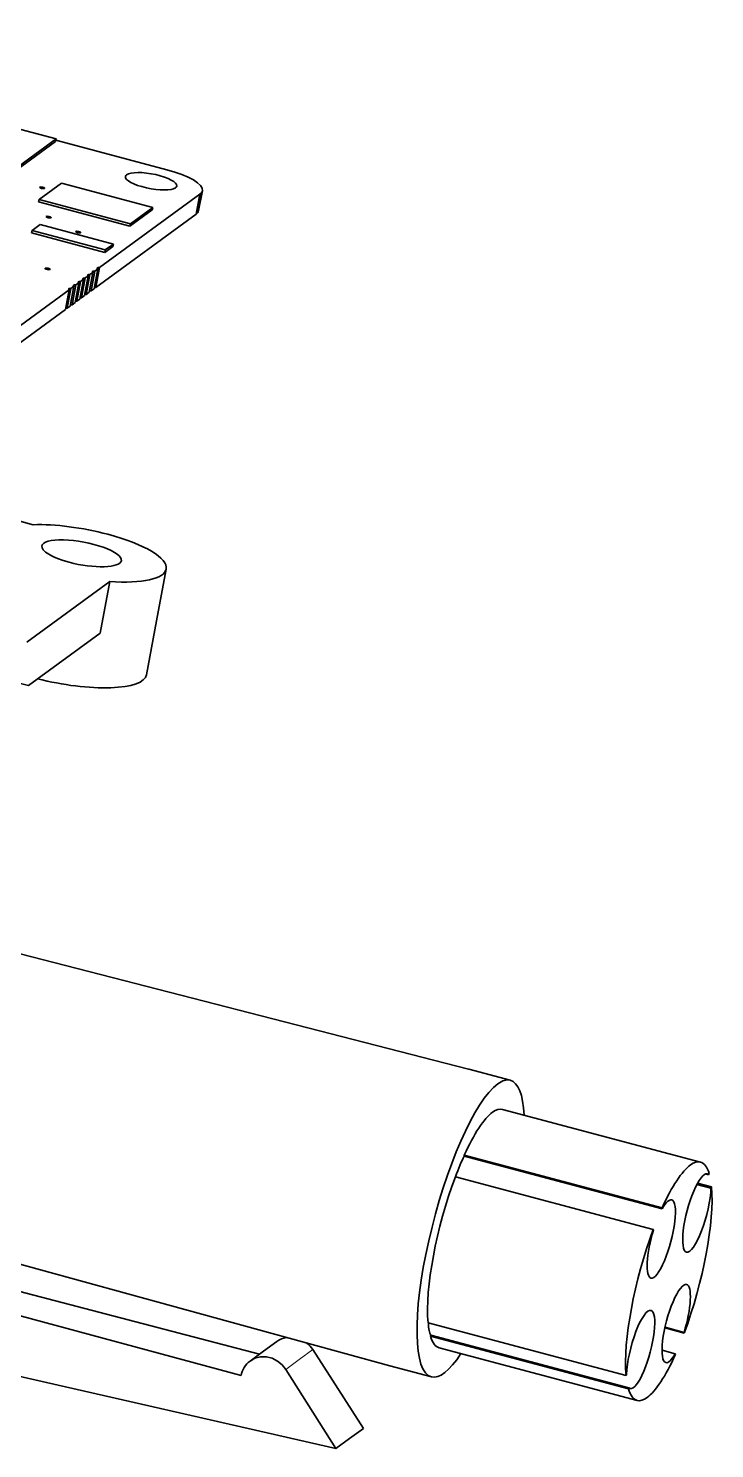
# Model space of a CAD drawing. Extents: x 291 to 1058, y 103 to 772.
# Drawn here: x 901.8 to 928.1, y 715.9 to 770.3 of the extents above; entities that cross this region are included whole.
import ezdxf

# ---------------------------------------------------------------- set-up
doc = ezdxf.new("R2010")
doc.units = 0

msp = doc.modelspace()

# ---------------------------------------------------------------- linework, layer by layer
at = {"color": 7, "lineweight": 35, "ltscale": 0.411829}
msp.add_line((902.899, 766.029), (886.979, 770.261), dxfattribs=at)
at = {"color": 7, "lineweight": 35, "ltscale": 0.226525}
for p, q in [((902.882, 765.935), (895.563, 760.592)), ((895.581, 760.687), (902.899, 766.029))]:
    msp.add_line(p, q, dxfattribs=at)
at = {"color": 7, "lineweight": 35, "ltscale": 0.002398}
for p, q in [((902.899, 766.029), (902.882, 765.935)), ((906.606, 763.406), (906.588, 763.312)), ((905.748, 762.78), (905.73, 762.686)), ((901.981, 762.522), (901.964, 762.428)), ((904.788, 761.776), (904.77, 761.682)), ((905.096, 762.001), (905.079, 761.907))]:
    msp.add_line(p, q, dxfattribs=at)
at = {"color": 7, "lineweight": 35, "ltscale": 0.11009}
msp.add_line((907.146, 764.851), (902.891, 765.982), dxfattribs=at)
at = {"color": 7, "lineweight": 35, "ltscale": 0.026543}
for p, q in [((903.105, 764.337), (902.247, 763.711)), ((906.588, 763.312), (905.73, 762.686)), ((905.748, 762.78), (906.606, 763.406))]:
    msp.add_line(p, q, dxfattribs=at)
at = {"color": 7, "lineweight": 35, "ltscale": 0.090566}
for p, q in [((906.606, 763.406), (903.105, 764.337)), ((902.247, 763.711), (905.748, 762.78))]:
    msp.add_line(p, q, dxfattribs=at)
at = {"color": 7, "lineweight": 35, "ltscale": 0.002397}
msp.add_line((902.247, 763.711), (902.229, 763.617), dxfattribs=at)
at = {"color": 7, "lineweight": 35, "ltscale": 0.000200263}
for p, q in [((902.267, 764.177), (902.271, 764.184)), ((902.516, 763.054), (902.521, 763.06)), ((903.648, 762.481), (903.653, 762.487)), ((902.481, 761.069), (902.485, 761.076))]:
    msp.add_line(p, q, dxfattribs=at)
at = {"color": 7, "lineweight": 35, "ltscale": 0.119117}
msp.add_line((904.564, 761.101), (908.412, 763.91), dxfattribs=at)
at = {"color": 7, "lineweight": 35, "ltscale": 0.019302}
for p, q in [((908.271, 763.151), (908.412, 763.91)), ((904.354, 760.292), (904.496, 761.051)), ((903.694, 759.811), (903.836, 760.57)), ((903.808, 759.893), (903.95, 760.652)), ((903.99, 760.026), (904.132, 760.785)), ((904.24, 760.209), (904.382, 760.968)), ((903.33, 759.545), (903.472, 760.304)), ((903.444, 759.628), (903.586, 760.387))]:
    msp.add_line(p, q, dxfattribs=at)
at = {"color": 7, "lineweight": 35, "ltscale": 0.019304}
for p, q in [((908.317, 763.192), (908.458, 763.951)), ((908.364, 763.282), (908.506, 764.041)), ((904.422, 760.342), (904.564, 761.101)), ((903.512, 759.678), (903.654, 760.437)), ((903.626, 759.761), (903.768, 760.52)), ((903.876, 759.943), (904.018, 760.702)), ((904.058, 760.076), (904.2, 760.835)), ((904.172, 760.159), (904.314, 760.918)), ((903.262, 759.495), (903.404, 760.254))]:
    msp.add_line(p, q, dxfattribs=at)
at = {"color": 7, "lineweight": 35, "ltscale": 0.001528}
msp.add_line((908.412, 763.91), (908.458, 763.951), dxfattribs=at)
at = {"color": 7, "lineweight": 35, "ltscale": 0.090565}
msp.add_line((905.73, 762.686), (902.229, 763.617), dxfattribs=at)
at = {"color": 7, "lineweight": 35, "ltscale": 0.119118}
msp.add_line((904.422, 760.342), (908.271, 763.151), dxfattribs=at)
msp.add_line((904.422, 760.342), (908.271, 763.151), dxfattribs=at)
at = {"color": 7, "lineweight": 35, "ltscale": 0.001527}
msp.add_line((908.271, 763.151), (908.317, 763.192), dxfattribs=at)
msp.add_line((908.271, 763.151), (908.317, 763.192), dxfattribs=at)
at = {"color": 7, "lineweight": 35, "ltscale": 0.009547}
msp.add_line((902.29, 762.747), (901.981, 762.522), dxfattribs=at)
at = {"color": 7, "lineweight": 35, "ltscale": 0.072597}
for p, q in [((905.096, 762.001), (902.29, 762.747)), ((904.77, 761.682), (901.964, 762.428))]:
    msp.add_line(p, q, dxfattribs=at)
at = {"color": 7, "lineweight": 35, "ltscale": 0.072599}
msp.add_line((901.981, 762.522), (904.788, 761.776), dxfattribs=at)
at = {"color": 7, "lineweight": 35, "ltscale": 0.009548}
msp.add_line((905.079, 761.907), (904.77, 761.682), dxfattribs=at)
at = {"color": 7, "lineweight": 35, "ltscale": 0.009546}
msp.add_line((904.788, 761.776), (905.096, 762.001), dxfattribs=at)
at = {"color": 7, "lineweight": 35, "ltscale": 0.003515}
for p, q in [((904.382, 760.968), (904.496, 761.051)), ((903.654, 760.437), (903.768, 760.52)), ((903.836, 760.57), (903.95, 760.652)), ((904.018, 760.702), (904.132, 760.785)), ((904.2, 760.835), (904.314, 760.918)), ((903.472, 760.304), (903.586, 760.387)), ((903.694, 759.811), (903.808, 759.893)), ((903.694, 759.811), (903.808, 759.893)), ((904.058, 760.076), (904.172, 760.159)), ((904.058, 760.076), (904.172, 760.159)), ((904.24, 760.209), (904.354, 760.292)), ((904.24, 760.209), (904.354, 760.292)), ((903.33, 759.545), (903.444, 759.628)), ((903.33, 759.545), (903.444, 759.628)), ((903.512, 759.678), (903.626, 759.761)), ((903.512, 759.678), (903.626, 759.761))]:
    msp.add_line(p, q, dxfattribs=at)
at = {"color": 7, "lineweight": 35, "ltscale": 0.000346253}
for p, q in [((904.476, 761.072), (904.478, 761.085)), ((903.748, 760.54), (903.75, 760.554)), ((903.93, 760.673), (903.932, 760.687)), ((904.294, 760.939), (904.296, 760.952)), ((903.384, 760.274), (903.386, 760.288)), ((903.566, 760.407), (903.568, 760.421))]:
    msp.add_line(p, q, dxfattribs=at)
at = {"color": 7, "lineweight": 35, "ltscale": 0.000277433}
for p, q in [((904.478, 761.085), (904.487, 761.092)), ((903.568, 760.421), (903.577, 760.427)), ((903.932, 760.687), (903.941, 760.693)), ((904.114, 760.82), (904.123, 760.826)), ((903.386, 760.288), (903.395, 760.295))]:
    msp.add_line(p, q, dxfattribs=at)
at = {"color": 7, "lineweight": 35, "ltscale": 0.000749685}
for p, q in [((904.482, 761.062), (904.487, 761.092)), ((903.572, 760.398), (903.577, 760.427)), ((903.754, 760.531), (903.759, 760.56)), ((903.936, 760.664), (903.941, 760.693)), ((904.118, 760.797), (904.123, 760.826)), ((904.3, 760.929), (904.305, 760.959)), ((903.39, 760.265), (903.395, 760.295))]:
    msp.add_line(p, q, dxfattribs=at)
at = {"color": 7, "lineweight": 35, "ltscale": 0.000278334}
for p, q in [((903.75, 760.554), (903.759, 760.56)), ((904.296, 760.952), (904.305, 760.959))]:
    msp.add_line(p, q, dxfattribs=at)
at = {"color": 7, "lineweight": 35, "ltscale": 0.000347753}
msp.add_line((904.112, 760.806), (904.114, 760.82), dxfattribs=at)
at = {"color": 7, "lineweight": 35, "ltscale": 0.11724}
for p, q in [((899.616, 757.489), (903.404, 760.254)), ((899.474, 756.73), (903.262, 759.495)), ((899.474, 756.73), (903.262, 759.495))]:
    msp.add_line(p, q, dxfattribs=at)
at = {"color": 7, "lineweight": 35, "ltscale": 0.003516}
msp.add_line((903.876, 759.943), (903.99, 760.026), dxfattribs=at)
msp.add_line((903.876, 759.943), (903.99, 760.026), dxfattribs=at)
at = {"color": 7, "lineweight": 35}
for p, q in [((879.785, 757.167), (902.027, 751.253)), ((886.983, 738.545), (918.708, 730.4)), ((884.106, 727.721), (915.686, 719.035)), ((910.701, 719.489), (887.587, 725.521)), ((909.987, 718.663), (886.795, 724.943)), ((886.267, 722.115), (913.615, 715.868))]:
    msp.add_line(p, q, dxfattribs=at)
at = {"color": 7, "lineweight": 35, "ltscale": 0.050355}
msp.add_line((906.753, 747.571), (907.122, 749.551), dxfattribs=at)
at = {"color": 7, "lineweight": 35, "ltscale": 0.098366}
msp.add_line((901.777, 746.758), (904.955, 749.078), dxfattribs=at)
at = {"color": 7, "lineweight": 35, "ltscale": 0.050357}
msp.add_line((904.585, 747.098), (904.955, 749.078), dxfattribs=at)
at = {"color": 7, "lineweight": 35, "ltscale": 0.052752}
msp.add_line((906.753, 747.571), (906.365, 745.497), dxfattribs=at)
at = {"color": 7, "lineweight": 35, "ltscale": 0.084981}
msp.add_line((904.585, 747.098), (901.84, 745.094), dxfattribs=at)
at = {"color": 7, "lineweight": 35, "ltscale": 0.015418}
msp.add_line((901.243, 745.249), (901.84, 745.094), dxfattribs=at)
at = {"color": 7, "lineweight": 35, "ltscale": 0.041184}
msp.add_line((918.711, 730.399), (920.303, 729.976), dxfattribs=at)
at = {"color": 7, "lineweight": 35, "ltscale": 0.196224}
for p, q in [((920.006, 728.86), (927.592, 726.843)), ((926.124, 725.085), (918.539, 727.102)), ((926.129, 725.056), (918.544, 727.073)), ((924.74, 718.664), (917.154, 720.68)), ((917.264, 720.217), (924.849, 718.2)), ((917.244, 720.17), (924.83, 718.154))]:
    msp.add_line(p, q, dxfattribs=at)
at = {"color": 7, "lineweight": 35, "ltscale": 0.000729763}
for p, q in [((918.539, 727.102), (918.544, 727.073)), ((926.124, 725.085), (926.129, 725.056)), ((926.97, 720.292), (926.965, 720.32)), ((926.631, 719.468), (926.626, 719.497))]:
    msp.add_line(p, q, dxfattribs=at)
at = {"color": 7, "lineweight": 35, "ltscale": 0.196226}
for p, q in [((918.2, 726.279), (925.785, 724.262)), ((917.578, 719.727), (925.164, 717.71))]:
    msp.add_line(p, q, dxfattribs=at)
at = {"color": 7, "lineweight": 35, "ltscale": 0.003066}
msp.add_line((927.788, 726.385), (927.906, 726.354), dxfattribs=at)
at = {"color": 7, "lineweight": 35, "ltscale": 0.001254}
for p, q in [((927.925, 726.4), (927.906, 726.354)), ((928.015, 725.89), (927.996, 725.843)), ((917.244, 720.17), (917.264, 720.217)), ((924.74, 718.664), (924.759, 718.71))]:
    msp.add_line(p, q, dxfattribs=at)
at = {"color": 7, "lineweight": 35, "ltscale": 0.013965}
msp.add_line((927.456, 725.987), (927.996, 725.843), dxfattribs=at)
at = {"color": 7, "lineweight": 35, "ltscale": 0.013828}
msp.add_line((928.015, 725.89), (927.481, 726.032), dxfattribs=at)
at = {"color": 7, "lineweight": 35, "ltscale": 0.000729499}
msp.add_line((925.785, 724.262), (925.79, 724.233), dxfattribs=at)
at = {"color": 7, "lineweight": 35, "ltscale": 0.019177}
msp.add_line((926.229, 720.489), (926.97, 720.292), dxfattribs=at)
at = {"color": 7, "lineweight": 35, "ltscale": 0.018898}
msp.add_line((926.234, 720.514), (926.965, 720.32), dxfattribs=at)
at = {"color": 7, "lineweight": 35, "ltscale": 0.015859}
for q in [(911.357, 719.969), (910.333, 719.221)]:
    msp.add_line((910.845, 719.595), q, dxfattribs=at)
at = {"color": 7, "lineweight": 13, "ltscale": 0.016068}
msp.add_line((912.219, 719.278), (912.739, 719.657), dxfattribs=at)
at = {"color": 7, "lineweight": 35, "ltscale": 0.089586}
msp.add_line((912.739, 719.657), (914.677, 716.643), dxfattribs=at)
at = {"color": 7, "lineweight": 35, "ltscale": 0.013094}
msp.add_line((926.626, 719.497), (926.12, 719.632), dxfattribs=at)
at = {"color": 7, "lineweight": 13, "ltscale": 0.016067}
msp.add_line((912.219, 719.278), (911.7, 718.899), dxfattribs=at)
at = {"color": 7, "lineweight": 35, "ltscale": 0.089632}
msp.add_line((911.7, 718.899), (913.615, 715.868), dxfattribs=at)
at = {"color": 7, "lineweight": 35, "ltscale": 0.041182}
msp.add_line((915.689, 719.034), (917.281, 718.611), dxfattribs=at)
at = {"color": 7, "lineweight": 35, "ltscale": 0.001253}
msp.add_line((924.83, 718.154), (924.849, 718.2), dxfattribs=at)
at = {"color": 7, "lineweight": 35, "ltscale": 0.01643}
msp.add_line((914.146, 716.255), (914.677, 716.643), dxfattribs=at)
at = {"color": 7, "lineweight": 35, "ltscale": 0.016432}
msp.add_line((914.146, 716.255), (913.615, 715.868), dxfattribs=at)
at = {"color": 7, "lineweight": 35}
msp.add_lwpolyline([(910.333, 719.221), (910.522, 719.325), (910.736, 719.38), (910.96, 719.38), (911.181, 719.325), (911.388, 719.219), (911.561, 719.076), (911.7, 718.899)], dxfattribs=at)
for centre, radius, start, end in [((905.661, 764.566), 0.108, 122.3391, 166.1185), ((907.418, 764.25), 0.108, 302.3391, 346.1185), ((911.874, 719.258), 0.879, 99.7448, 125.9926), ((911.836, 719.077), 1.073, 32.7306, 50.7285), ((910.861, 718.509), 0.887, 126.536, 170.0098)]:
    msp.add_arc(centre, radius, start, end, dxfattribs=at)
for centre, major_axis, ratio, start_param, end_param in [((906.54, 764.408), (1.966, -0.367), 0.282878, 6.283185, 7.593504), ((906.54, 764.408), (0.983, -0.184), 0.282878, 3.141689, 6.022707), ((906.54, 764.408), (0.983, -0.184), 0.282878, 0.000096, 2.881115), ((902.365, 764.159), (0.0983, -0.0184), 0.282878, 3.141689, 6.022707), ((902.365, 764.159), (-0.0983, 0.0184), 0.282878, 3.141689, 6.022707), ((902.365, 764.159), (-0.0983, 0.0184), 0.282878, 2.881115, 3.141689), ((906.54, 764.408), (1.966, -0.367), 0.282878, 6.109973, 6.283185), ((906.398, 763.649), (1.966, -0.367), 0.282878, 6.109973, 6.283185), ((906.398, 763.649), (1.966, -0.367), 0.282878, 6.109973, 6.282781), ((902.614, 763.035), (0.0983, -0.0184), 0.282878, 3.141689, 6.022707), ((902.614, 763.035), (-0.0983, 0.0184), 0.282878, 3.141689, 6.022707), ((902.614, 763.035), (-0.0983, 0.0184), 0.282878, 2.881115, 3.141689), ((903.746, 762.462), (0.0983, -0.0184), 0.282878, 3.141689, 6.022707), ((903.746, 762.462), (-0.0983, 0.0184), 0.282878, 3.141689, 6.022707), ((903.746, 762.462), (-0.0983, 0.0184), 0.282878, 2.881115, 3.141689), ((902.579, 761.051), (0.0983, -0.0184), 0.282878, 3.141689, 6.022707), ((902.579, 761.051), (-0.0983, 0.0184), 0.282878, 3.141689, 6.022707), ((902.579, 761.051), (-0.0983, 0.0184), 0.282878, 2.881115, 3.141689), ((904.441, 760.918), (-0.148, 0.028), 0.282878, 5.177339, 5.924524), ((904.623, 761.051), (-0.148, 0.028), 0.282878, 6.283184, 6.868075), ((904.623, 761.051), (-0.148, 0.028), 0.282878, 6.120891, 6.283184), ((904.623, 761.051), (-0.148, 0.028), 0.282878, 5.177339, 5.924524), ((903.713, 760.387), (-0.148, 0.028), 0.282878, 5.177339, 5.924524), ((903.895, 760.52), (-0.148, 0.028), 0.282878, 6.283184, 6.868075), ((903.895, 760.52), (-0.148, 0.028), 0.282878, 6.120891, 6.283184), ((903.895, 760.52), (-0.148, 0.028), 0.282878, 5.177339, 5.924524), ((904.077, 760.653), (-0.148, 0.028), 0.282878, 6.283184, 6.868075), ((904.077, 760.653), (-0.148, 0.028), 0.282878, 6.120891, 6.283184), ((904.077, 760.653), (-0.148, 0.028), 0.282878, 5.177339, 5.924524), ((904.259, 760.785), (-0.148, 0.028), 0.282878, 6.283184, 6.868075), ((904.259, 760.785), (-0.148, 0.028), 0.282878, 6.120891, 6.283184), ((904.259, 760.785), (-0.148, 0.028), 0.282878, 5.177339, 5.924524), ((904.441, 760.918), (-0.148, 0.028), 0.282878, 6.283184, 6.868075), ((904.441, 760.918), (-0.148, 0.028), 0.282878, 6.120891, 6.283184), ((903.531, 760.254), (-0.148, 0.028), 0.282878, 6.283184, 6.868075), ((903.531, 760.254), (-0.148, 0.028), 0.282878, 6.120891, 6.283184), ((903.531, 760.254), (-0.148, 0.028), 0.282878, 5.177339, 5.924524), ((903.713, 760.387), (-0.148, 0.028), 0.282878, 6.283184, 6.868075), ((903.713, 760.387), (-0.148, 0.028), 0.282878, 6.120891, 6.283184), ((903.936, 759.894), (0.148, -0.028), 0.282878, 2.035747, 2.556617), ((903.936, 759.894), (0.148, -0.028), 0.282878, 2.035747, 2.556617), ((904.118, 760.026), (0.148, -0.028), 0.282878, 2.035747, 2.556617), ((904.118, 760.026), (0.148, -0.028), 0.282878, 2.035747, 2.556617), ((904.3, 760.159), (0.148, -0.028), 0.282878, 2.035747, 2.556617), ((904.3, 760.159), (0.148, -0.028), 0.282878, 2.035747, 2.556617), ((904.482, 760.292), (0.148, -0.028), 0.282878, 2.035747, 2.556617), ((904.482, 760.292), (0.148, -0.028), 0.282878, 2.035747, 2.556617), ((903.39, 759.495), (0.148, -0.028), 0.282878, 2.035747, 2.556617), ((903.39, 759.495), (0.148, -0.028), 0.282878, 2.035747, 2.556617), ((903.572, 759.628), (0.148, -0.028), 0.282878, 2.035747, 2.556617), ((903.572, 759.628), (0.148, -0.028), 0.282878, 2.035747, 2.556617), ((903.754, 759.761), (0.148, -0.028), 0.282878, 2.035747, 2.556617), ((903.754, 759.761), (0.148, -0.028), 0.282878, 2.035747, 2.556617), ((903.878, 750.157), (3.244, -0.606), 0.282878, 1.310318, 2.230016), ((903.878, 750.157), (1.524, -0.284), 0.282878, 0.000096, 3.141689), ((903.878, 750.157), (3.244, -0.606), 0.282878, 0, 1.310318), ((903.878, 750.157), (1.524, -0.284), 0.282878, 3.141689, 4.451911), ((903.878, 750.157), (1.524, -0.284), 0.282878, 4.451911, 6.283282), ((903.878, 750.157), (3.244, -0.606), 0.282878, 5.10301, 6.283186), ((903.121, 746.103), (-3.244, 0.606), 0.282878, 1.334214, 3.141689), ((917.2, 724.717), (-1.511, -5.683), 0.247023, 3.141598, 3.143708), ((918.792, 724.293), (-1.511, -5.683), 0.247023, 3.141598, 3.437831), ((918.792, 724.293), (-1.511, -5.683), 0.247023, 2.504065, 3.141598), ((918.792, 724.293), (-1.511, -5.683), 0.247023, 3.437831, 6.283191), ((918.792, 724.293), (-1.214, -4.566), 0.247023, 3.141592, 3.437831), ((918.792, 724.293), (-1.214, -4.566), 0.247023, 3.437831, 4.117211), ((918.506, 725.913), (-0.398, -1.498), 0.247023, 3.894775, 4.53436), ((926.378, 722.277), (-1.214, -4.566), 0.247023, 3.437831, 4.117211), ((926.378, 722.277), (-1.214, -4.566), 0.247023, 3.141592, 3.437831), ((926.378, 722.277), (-1.214, -4.566), 0.247023, 2.758452, 3.141592), ((918.792, 724.293), (-1.214, -4.566), 0.247023, 4.329248, 5.688007), ((927.454, 724.891), (-0.398, -1.498), 0.247023, 3.141593, 6.283191), ((927.454, 724.891), (-0.398, -1.498), 0.247023, 2.980888, 3.141593), ((926.378, 722.277), (-1.214, -4.566), 0.247023, 1.187656, 2.546415), ((927.454, 724.891), (-0.398, -1.498), 0.247023, 0.000006, 2.323979), ((926.092, 723.896), (-0.398, -1.498), 0.247023, 0, 3.141598), ((926.092, 723.896), (-0.398, -1.498), 0.247023, 3.141598, 3.894775), ((926.378, 722.277), (-1.214, -4.566), 0.247023, 4.329248, 5.688007), ((926.092, 723.896), (-0.398, -1.498), 0.247023, 4.551684, 6.283185), ((926.663, 720.657), (-0.398, -1.498), 0.247023, 3.141593, 6.283191), ((926.663, 720.657), (-0.398, -1.498), 0.247023, 1.410092, 3.141593), ((925.301, 719.663), (-0.398, -1.498), 0.247023, 3.141598, 5.465571), ((925.301, 719.663), (-0.398, -1.498), 0.247023, 0, 3.141598), ((917.716, 721.68), (-0.398, -1.498), 0.247023, 5.510502, 6.122481), ((918.792, 724.293), (-1.214, -4.566), 0.247023, 5.900045, 6.283185), ((918.792, 724.293), (-1.511, -5.683), 0.247023, 0.000006, 0.637528), ((926.378, 722.277), (-1.214, -4.566), 0.247023, 0.296239, 0.975618), ((926.663, 720.657), (-0.398, -1.498), 0.247023, 0.000006, 0.753182), ((917.2, 724.717), (-1.511, -5.683), 0.247023, 6.281076, 6.283189), ((926.378, 722.277), (-1.214, -4.566), 0.247023, 5.900045, 6.283185), ((925.301, 719.663), (-0.398, -1.498), 0.247023, 6.122481, 6.283185), ((926.378, 722.277), (-1.214, -4.566), 0.247023, 6.283185, 6.579424)]:
    msp.add_ellipse(centre, major_axis=major_axis, ratio=ratio, start_param=start_param, end_param=end_param, dxfattribs=at)

doc.saveas('drawing.dxf')
